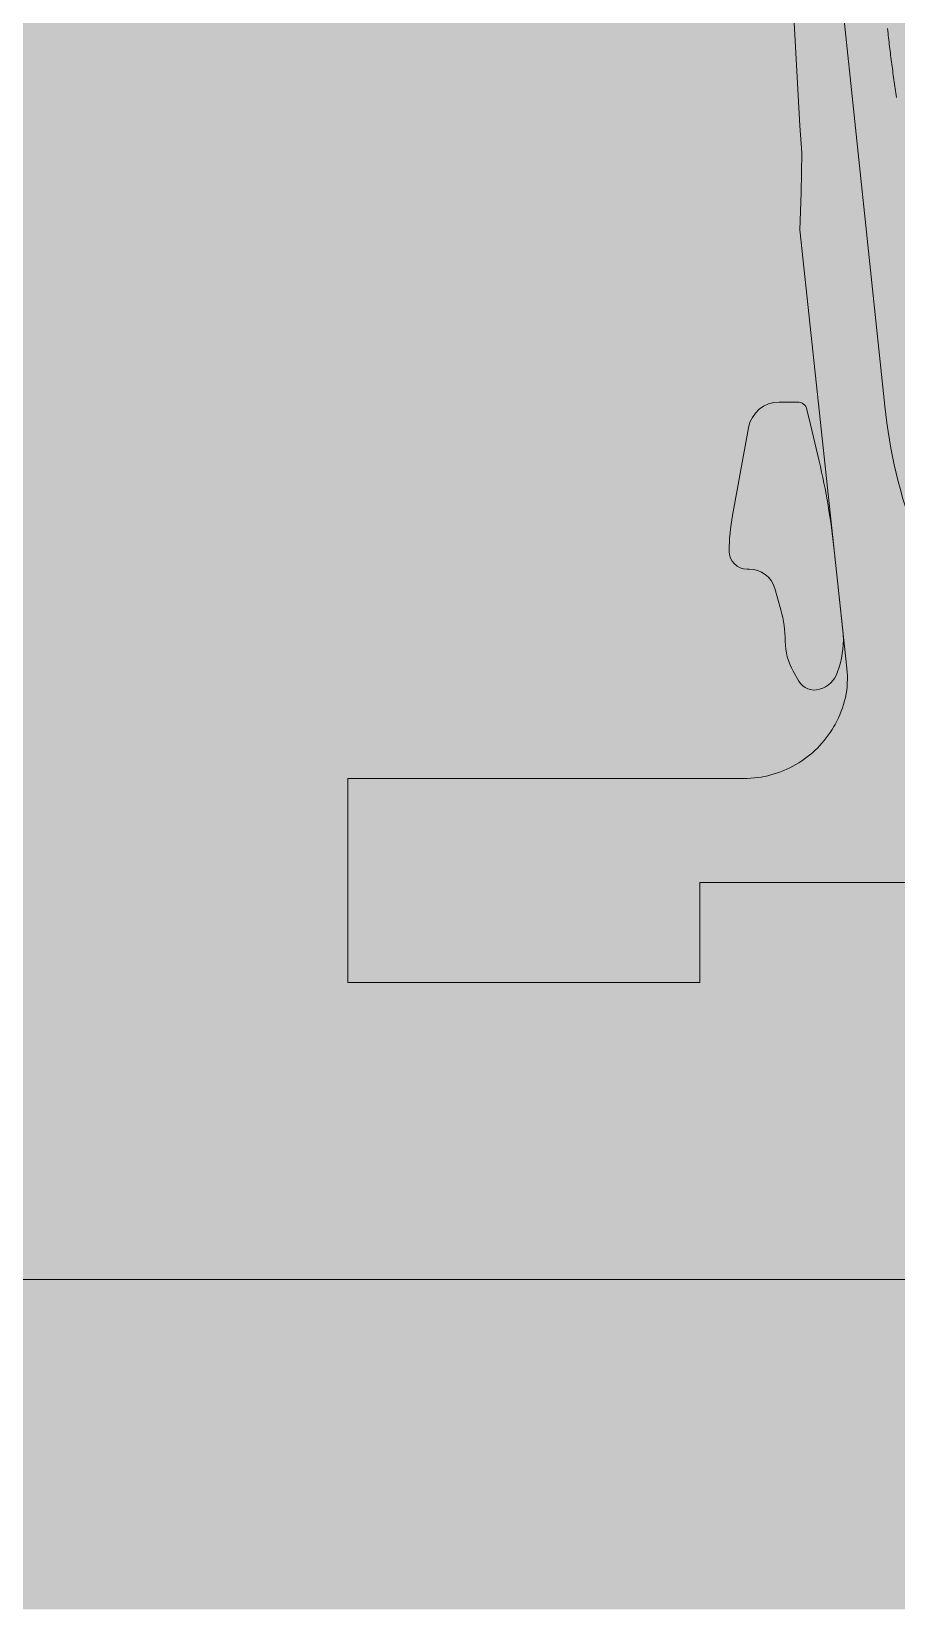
# Model space of a CAD drawing. Header units: metres. Extents: x 68582 to 69192, y 19191 to 19633.
# Drawn here: x 68663.3 to 68706.6, y 19191.4 to 19270.3 of the extents above; entities that cross this region are included whole.
import ezdxf

# ---------------------------------------------------------------- set-up
doc = ezdxf.new("R2010")
doc.units = ezdxf.units.M
doc.layers.get('0').update_dxf_attribs({"lineweight": 15})
doc.layers.add('Kasvillisuus', color=7, linetype='Continuous', lineweight=5)
doc.layers.add('None', color=7, linetype='Continuous', lineweight=5)

msp = doc.modelspace()

# ---------------------------------------------------------------- hatches: boundary and pattern name
at = {"true_color": 0xd1f0d1, "transparency": 33554687}
msp.add_hatch(color=254, dxfattribs=at).paths.add_polyline_path([(68588.122, 19191.443), (69192.296, 19191.443), (69192.296, 19628.232), (68588.122, 19628.232)], flags=0)

# ---------------------------------------------------------------- linework, layer by layer
at = {"layer": 'Kasvillisuus'}
msp.add_lwpolyline([(68640.232, 19207.927), (69167.579, 19207.927), (69167.579, 19603.634), (68640.232, 19603.634)], close=True, dxfattribs=at)
at = {"layer": 'None', "color": 7, "linetype": 'Continuous', "lineweight": 5, "transparency": 33554687}
for p, q in [((68700.862, 19280.994), (68701.735, 19265.548)), ((68705.977, 19251.546), (68702.85, 19281.21)), ((68706.115, 19270.395), (68706.141, 19270.154)), ((68706.141, 19270.154), (68706.151, 19270.058)), ((68706.151, 19270.058), (68706.163, 19269.947)), ((68706.163, 19269.947), (68706.175, 19269.836)), ((68706.175, 19269.836), (68706.188, 19269.726)), ((68706.188, 19269.726), (68706.201, 19269.614)), ((68706.201, 19269.614), (68706.214, 19269.504)), ((68706.214, 19269.504), (68706.227, 19269.393)), ((68706.227, 19269.393), (68706.24, 19269.282)), ((68706.24, 19269.282), (68706.254, 19269.172)), ((68706.254, 19269.172), (68706.267, 19269.061)), ((68706.267, 19269.061), (68706.281, 19268.951)), ((68706.281, 19268.951), (68706.296, 19268.839)), ((68706.296, 19268.839), (68706.31, 19268.729)), ((68706.31, 19268.729), (68706.325, 19268.618)), ((68706.325, 19268.618), (68706.339, 19268.508)), ((68706.339, 19268.508), (68706.354, 19268.398)), ((68706.354, 19268.398), (68706.37, 19268.287)), ((68706.37, 19268.287), (68706.385, 19268.177)), ((68706.385, 19268.177), (68706.401, 19268.066)), ((68706.401, 19268.066), (68706.416, 19267.956)), ((68706.416, 19267.956), (68706.432, 19267.846)), ((68706.432, 19267.846), (68706.449, 19267.735)), ((68706.449, 19267.735), (68706.465, 19267.625)), ((68706.465, 19267.625), (68706.482, 19267.514)), ((68706.482, 19267.514), (68706.499, 19267.405)), ((68706.499, 19267.405), (68706.516, 19267.294)), ((68706.516, 19267.294), (68706.533, 19267.184)), ((68706.533, 19267.184), (68706.55, 19267.074)), ((68706.55, 19267.074), (68706.568, 19266.964)), ((68701.735, 19265.548), (68701.829, 19264.2)), ((68701.829, 19264.2), (68701.8, 19262.2)), ((68701.8, 19262.2), (68701.735, 19260.348)), ((68701.735, 19260.348), (68704.084, 19238.447)), ((68701.617, 19251.745), (68700.7, 19251.745)), ((68702.263, 19250.628), (68702.088, 19251.372)), ((68699.166, 19250.466), (68698.362, 19246.085)), ((68702.692, 19248.8), (68702.263, 19250.628)), ((68703.881, 19240.34), (68703.451, 19244.353)), ((68699.1, 19243.4), (68699.2, 19243.4)), ((68700.475, 19242.438), (68700.78, 19241.369)), ((68703.618, 19238.275), (68703.691, 19238.5)), ((68701.4, 19238.307), (68701.685, 19237.814)), ((68703.49, 19235.643), (68703.429, 19235.538)), ((68698.948, 19232.948), (68679.135, 19232.948)), ((68679.135, 19232.948), (68679.135, 19222.748)), ((68696.735, 19222.748), (68696.735, 19227.748)), ((68696.735, 19227.748), (68707.207, 19227.748)), ((68679.135, 19222.748), (68696.735, 19222.748))]:
    msp.add_line(p, q, dxfattribs=at)
for centre, radius, start, end in [((68700.7, 19250.185), 1.56, 90, 169.61028), ((68701.617, 19251.262), 0.483, 13.22809, 90), ((68667.272, 19240.472), 36.386, 6.12236, 13.23072), ((68708.099, 19244.3), 9.899, 169.61028, 180), ((68699.1, 19244.3), 0.9, 180, 270), ((68699.464, 19239.867), 4.443, 342.08513, 6.12236), ((68703.986, 19239.8), 2.986, 180, 209.99927), ((68702.465, 19238.265), 0.902, 209.99927, 286.38042), ((68702.341, 19238.688), 1.342, 286.38042, 342.08513)]:
    msp.add_arc(centre, radius, start, end, dxfattribs=at)
at = {"layer": 'None', "color": 7, "linetype": 'Continuous', "lineweight": 5, "transparency": 33554687, "extrusion": (0, 0, -1)}
for centre, radius, start, end in [((-68732.621, 19254.355), 26.792, 339.44395, 353.98284), ((-68699.2, 19242.074), 1.326, 90, 164.0546), ((-68695.288, 19239.8), 5.712, 164.0546, 180), ((-68699.494, 19237.954), 4.616, 173.87758, 210.05127), ((-68698.929, 19238.141), 5.199, 210.05127, 239.92201), ((-68698.948, 19238.109), 5.161, 239.92201, 270)]:
    msp.add_arc(centre, radius, start, end, dxfattribs=at)

doc.saveas('drawing.dxf')
